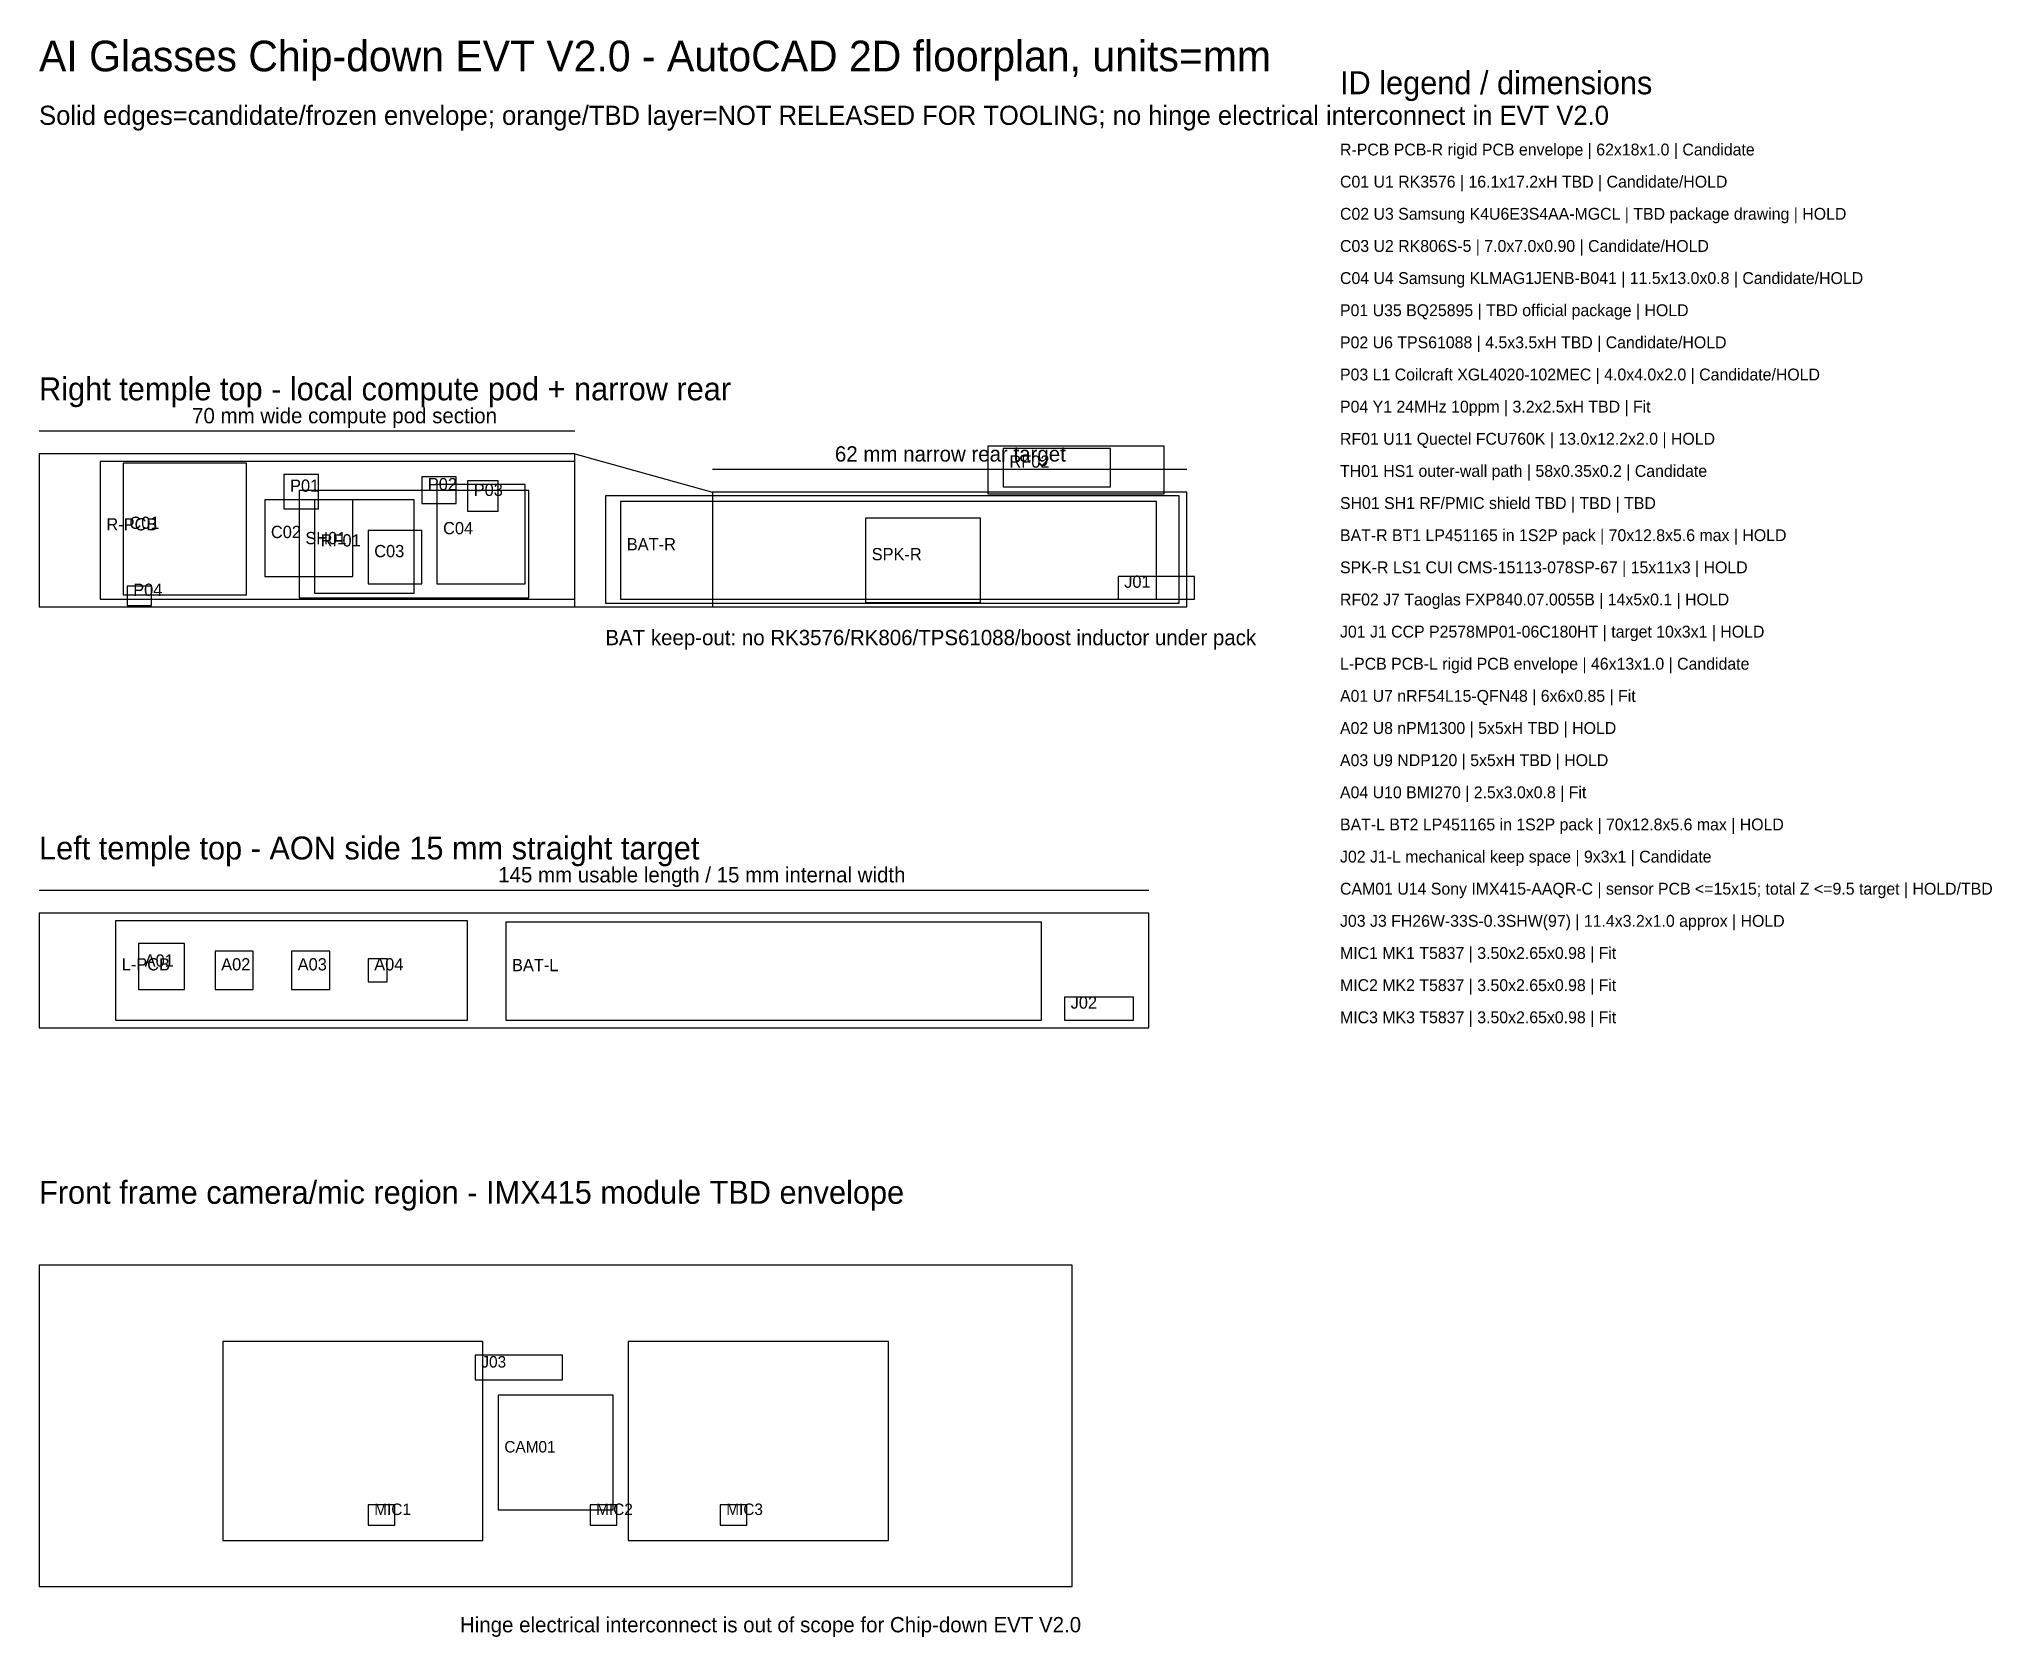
# Model space of a CAD drawing. Header units: millimetres. Extents: x 0 to 255, y 35 to 244.
import ezdxf

# ---------------------------------------------------------------- set-up
doc = ezdxf.new("R2010")
doc.units = ezdxf.units.MM
for name, color, linetype in [('AUDIO', 50, 'CONTINUOUS'), ('BATTERY', 1, 'CONTINUOUS'), ('COMPUTE', 140, 'CONTINUOUS'), ('DIM', 7, 'CONTINUOUS'), ('KEEP_OUT', 3, 'CONTINUOUS'), ('POWER', 200, 'CONTINUOUS'), ('RF', 94, 'CONTINUOUS'), ('SHELL', 8, 'CONTINUOUS'), ('TBD', 30, 'CONTINUOUS'), ('TEXT', 7, 'CONTINUOUS')]:
    doc.layers.add(name, color=color, linetype=linetype)

msp = doc.modelspace()

# ---------------------------------------------------------------- linework, layer by layer
at = {"layer": 'AUDIO'}
for p, q in [((123, 181.6), (108, 181.6)), ((108, 181.6), (108, 170.6)), ((123, 170.6), (123, 181.6)), ((108, 170.6), (123, 170.6)), ((46.5, 52.65), (43, 52.65)), ((43, 52.65), (43, 50)), ((46.5, 50), (46.5, 52.65)), ((75.5, 52.65), (72, 52.65)), ((72, 52.65), (72, 50)), ((75.5, 50), (75.5, 52.65)), ((92.5, 52.65), (89, 52.65)), ((89, 52.65), (89, 50)), ((92.5, 50), (92.5, 52.65)), ((43, 50), (46.5, 50)), ((72, 50), (75.5, 50)), ((89, 50), (92.5, 50))]:
    msp.add_line(p, q, dxfattribs=at)
at = {"layer": 'BATTERY'}
for p, q in [((149, 184.5), (74, 184.5)), ((74, 184.5), (74, 170.5)), ((146, 183.8), (76, 183.8)), ((76, 183.8), (76, 171)), ((146, 171), (146, 183.8)), ((149, 170.5), (149, 184.5)), ((76, 171), (146, 171)), ((74, 170.5), (149, 170.5)), ((131, 128.8), (61, 128.8)), ((61, 128.8), (61, 116)), ((131, 116), (131, 128.8)), ((61, 116), (131, 116))]:
    msp.add_line(p, q, dxfattribs=at)
at = {"layer": 'COMPUTE'}
for p, q in [((63.5, 186), (52, 186)), ((52, 186), (52, 173)), ((63.5, 173), (63.5, 186)), ((50, 180), (43, 180)), ((43, 180), (43, 173)), ((50, 173), (50, 180)), ((43, 173), (50, 173)), ((52, 173), (63.5, 173)), ((19, 126), (13, 126)), ((13, 126), (13, 120)), ((19, 120), (19, 126)), ((45.5, 124), (43, 124)), ((43, 124), (43, 121)), ((45.5, 121), (45.5, 124)), ((13, 120), (19, 120)), ((43, 121), (45.5, 121)), ((143, 119), (134, 119)), ((134, 119), (134, 116)), ((143, 116), (143, 119)), ((134, 116), (143, 116))]:
    msp.add_line(p, q, dxfattribs=at)
at = {"layer": 'DIM'}
for p, q in [((0, 193), (70, 193)), ((88, 188), (150, 188)), ((0, 133), (145, 133))]:
    msp.add_line(p, q, dxfattribs=at)
at = {"layer": 'KEEP_OUT'}
for p, q in [((147, 191), (124, 191)), ((124, 191), (124, 184.8)), ((147, 184.8), (147, 191)), ((124, 184.8), (147, 184.8))]:
    msp.add_line(p, q, dxfattribs=at)
at = {"layer": 'POWER'}
for p, q in [((36.5, 187.3), (32, 187.3)), ((32, 187.3), (32, 182.8)), ((36.5, 182.8), (36.5, 187.3)), ((54.5, 187), (50, 187)), ((50, 187), (50, 183.5)), ((54.5, 183.5), (54.5, 187)), ((60, 186.5), (56, 186.5)), ((56, 186.5), (56, 182.5)), ((60, 182.5), (60, 186.5)), ((32, 182.8), (36.5, 182.8)), ((50, 183.5), (54.5, 183.5)), ((56, 182.5), (60, 182.5)), ((151, 174), (141, 174)), ((141, 174), (141, 171)), ((151, 171), (151, 174)), ((141, 171), (151, 171)), ((28, 125), (23, 125)), ((23, 125), (23, 120)), ((28, 120), (28, 125)), ((23, 120), (28, 120))]:
    msp.add_line(p, q, dxfattribs=at)
at = {"layer": 'RF'}
for p, q in [((140, 190.7), (126, 190.7)), ((126, 190.7), (126, 185.7)), ((140, 185.7), (140, 190.7)), ((49, 184), (36, 184)), ((36, 184), (36, 171.8)), ((49, 171.8), (49, 184)), ((126, 185.7), (140, 185.7)), ((36, 171.8), (49, 171.8))]:
    msp.add_line(p, q, dxfattribs=at)
at = {"layer": 'SHELL'}
for p, q in [((70, 190), (0, 190)), ((0, 190), (0, 170)), ((70, 189), (8, 189)), ((8, 189), (8, 171)), ((70, 170), (70, 190)), ((70, 190), (88, 185)), ((70, 171), (70, 189)), ((150, 185), (88, 185)), ((88, 185), (88, 170)), ((150, 170), (150, 185)), ((8, 171), (70, 171)), ((0, 170), (70, 170)), ((70, 170), (88, 170)), ((88, 170), (150, 170)), ((145, 130), (0, 130)), ((0, 130), (0, 115)), ((56, 129), (10, 129)), ((10, 129), (10, 116)), ((56, 116), (56, 129)), ((145, 115), (145, 130)), ((0, 115), (145, 115)), ((10, 116), (56, 116)), ((135, 84), (0, 84)), ((0, 84), (0, 42)), ((135, 42), (135, 84)), ((58, 74), (24, 74)), ((24, 74), (24, 48)), ((58, 48), (58, 74)), ((111, 74), (77, 74)), ((77, 74), (77, 48)), ((111, 48), (111, 74)), ((24, 48), (58, 48)), ((77, 48), (111, 48)), ((0, 42), (135, 42))]:
    msp.add_line(p, q, dxfattribs=at)
at = {"layer": 'TBD'}
for p, q in [((27.1, 188.8), (11, 188.8)), ((11, 188.8), (11, 171.6)), ((27.1, 171.6), (27.1, 188.8)), ((41, 184), (29.5, 184)), ((29.5, 184), (29.5, 174)), ((64, 185.2), (34, 185.2)), ((34, 185.2), (34, 171.2)), ((41, 174), (41, 184)), ((64, 171.2), (64, 185.2)), ((29.5, 174), (41, 174)), ((11, 171.6), (27.1, 171.6)), ((14.7, 172.7), (11.5, 172.7)), ((11.5, 172.7), (11.5, 170.2)), ((14.7, 170.2), (14.7, 172.7)), ((34, 171.2), (64, 171.2)), ((11.5, 170.2), (14.7, 170.2)), ((38, 125), (33, 125)), ((33, 125), (33, 120)), ((38, 120), (38, 125)), ((33, 120), (38, 120)), ((68.4, 72.2), (57, 72.2)), ((57, 72.2), (57, 69)), ((68.4, 69), (68.4, 72.2)), ((57, 69), (68.4, 69)), ((75, 67), (60, 67)), ((60, 67), (60, 52)), ((75, 52), (75, 67)), ((60, 52), (75, 52))]:
    msp.add_line(p, q, dxfattribs=at)

# ---------------------------------------------------------------- texts
at = {"layer": 'DIM'}
for s, p in [('70 mm wide compute pod section', (20, 194)), ('62 mm narrow rear target', (104, 189)), ('145 mm usable length / 15 mm internal width', (60, 134))]:
    msp.add_text(s, height=2, dxfattribs=at).set_placement(p)
at = {"layer": 'TEXT'}
for s, height, p in [('AI Glasses Chip-down EVT V2.0 - AutoCAD 2D floorplan, units=mm', 4, (0, 240)), ('ID legend / dimensions', 3, (170, 237)), ('Solid edges=candidate/frozen envelope; orange/TBD layer=NOT RELEASED FOR TOOLING; no hinge electrical interconnect in EVT V2.0', 2.5, (0, 233)), ('R-PCB PCB-R rigid PCB envelope | 62x18x1.0 | Candidate', 1.55, (170, 229)), ('C01 U1 RK3576 | 16.1x17.2xH TBD | Candidate/HOLD', 1.55, (170, 224.8)), ('C02 U3 Samsung K4U6E3S4AA-MGCL | TBD package drawing | HOLD', 1.55, (170, 220.6)), ('C03 U2 RK806S-5 | 7.0x7.0x0.90 | Candidate/HOLD', 1.55, (170, 216.4)), ('C04 U4 Samsung KLMAG1JENB-B041 | 11.5x13.0x0.8 | Candidate/HOLD', 1.55, (170, 212.2)), ('P01 U35 BQ25895 | TBD official package | HOLD', 1.55, (170, 208)), ('P02 U6 TPS61088 | 4.5x3.5xH TBD | Candidate/HOLD', 1.55, (170, 203.8)), ('Right temple top - local compute pod + narrow rear', 3, (0, 197)), ('P03 L1 Coilcraft XGL4020-102MEC | 4.0x4.0x2.0 | Candidate/HOLD', 1.55, (170, 199.6)), ('P04 Y1 24MHz 10ppm | 3.2x2.5xH TBD | Fit', 1.55, (170, 195.4)), ('RF01 U11 Quectel FCU760K | 13.0x12.2x2.0 | HOLD', 1.55, (170, 191.2)), ('RF02', 1.6, (126.8, 188.2)), ('P01', 1.6, (32.8, 185.05)), ('P02', 1.6, (50.8, 185.25)), ('TH01 HS1 outer-wall path | 58x0.35x0.2 | Candidate', 1.55, (170, 187)), ('P03', 1.6, (56.8, 184.5)), ('SH01 SH1 RF/PMIC shield TBD | TBD | TBD', 1.55, (170, 182.8)), ('R-PCB', 1.6, (8.8, 180)), ('C01', 1.6, (11.8, 180.2)), ('C02', 1.6, (30.3, 179)), ('SH01', 1.6, (34.8, 178.2)), ('RF01', 1.6, (36.8, 177.9)), ('C04', 1.6, (52.8, 179.5)), ('BAT-R', 1.6, (76.8, 177.4)), ('BAT-R BT1 LP451165 in 1S2P pack | 70x12.8x5.6 max | HOLD', 1.55, (170, 178.6)), ('C03', 1.6, (43.8, 176.5)), ('SPK-R', 1.6, (108.8, 176.1)), ('J01', 1.6, (141.8, 172.5)), ('SPK-R LS1 CUI CMS-15113-078SP-67 | 15x11x3 | HOLD', 1.55, (170, 174.4)), ('P04', 1.6, (12.3, 171.45)), ('RF02 J7 Taoglas FXP840.07.0055B | 14x5x0.1 | HOLD', 1.55, (170, 170.2)), ('BAT keep-out: no RK3576/RK806/TPS61088/boost inductor under pack', 2, (74, 165)), ('J01 J1 CCP P2578MP01-06C180HT | target 10x3x1 | HOLD', 1.55, (170, 166)), ('L-PCB PCB-L rigid PCB envelope | 46x13x1.0 | Candidate', 1.55, (170, 161.8)), ('A01 U7 nRF54L15-QFN48 | 6x6x0.85 | Fit', 1.55, (170, 157.6)), ('A02 U8 nPM1300 | 5x5xH TBD | HOLD', 1.55, (170, 153.4)), ('A03 U9 NDP120 | 5x5xH TBD | HOLD', 1.55, (170, 149.2)), ('A04 U10 BMI270 | 2.5x3.0x0.8 | Fit', 1.55, (170, 145)), ('BAT-L BT2 LP451165 in 1S2P pack | 70x12.8x5.6 max | HOLD', 1.55, (170, 140.8)), ('Left temple top - AON side 15 mm straight target', 3, (0, 137)), ('J02 J1-L mechanical keep space | 9x3x1 | Candidate', 1.55, (170, 136.6)), ('CAM01 U14 Sony IMX415-AAQR-C | sensor PCB <=15x15; total Z <=9.5 target | HOLD/TBD', 1.55, (170, 132.4)), ('J03 J3 FH26W-33S-0.3SHW(97) | 11.4x3.2x1.0 approx | HOLD', 1.55, (170, 128.2)), ('MIC1 MK1 T5837 | 3.50x2.65x0.98 | Fit', 1.55, (170, 124)), ('L-PCB', 1.6, (10.8, 122.5)), ('A01', 1.6, (13.8, 123)), ('A02', 1.6, (23.8, 122.5)), ('A03', 1.6, (33.8, 122.5)), ('A04', 1.6, (43.8, 122.5)), ('BAT-L', 1.6, (61.8, 122.4)), ('MIC2 MK2 T5837 | 3.50x2.65x0.98 | Fit', 1.55, (170, 119.8)), ('J02', 1.6, (134.8, 117.5)), ('MIC3 MK3 T5837 | 3.50x2.65x0.98 | Fit', 1.55, (170, 115.6)), ('Front frame camera/mic region - IMX415 module TBD envelope', 3, (0, 92)), ('J03', 1.5, (57.8, 70.6)), ('CAM01', 1.5, (60.8, 59.5)), ('MIC1', 1.5, (43.8, 51.33)), ('MIC2', 1.5, (72.8, 51.33)), ('MIC3', 1.5, (89.8, 51.33)), ('Hinge electrical interconnect is out of scope for Chip-down EVT V2.0', 2, (55, 36))]:
    msp.add_text(s, height=height, dxfattribs=at).set_placement(p)

doc.saveas('drawing.dxf')
